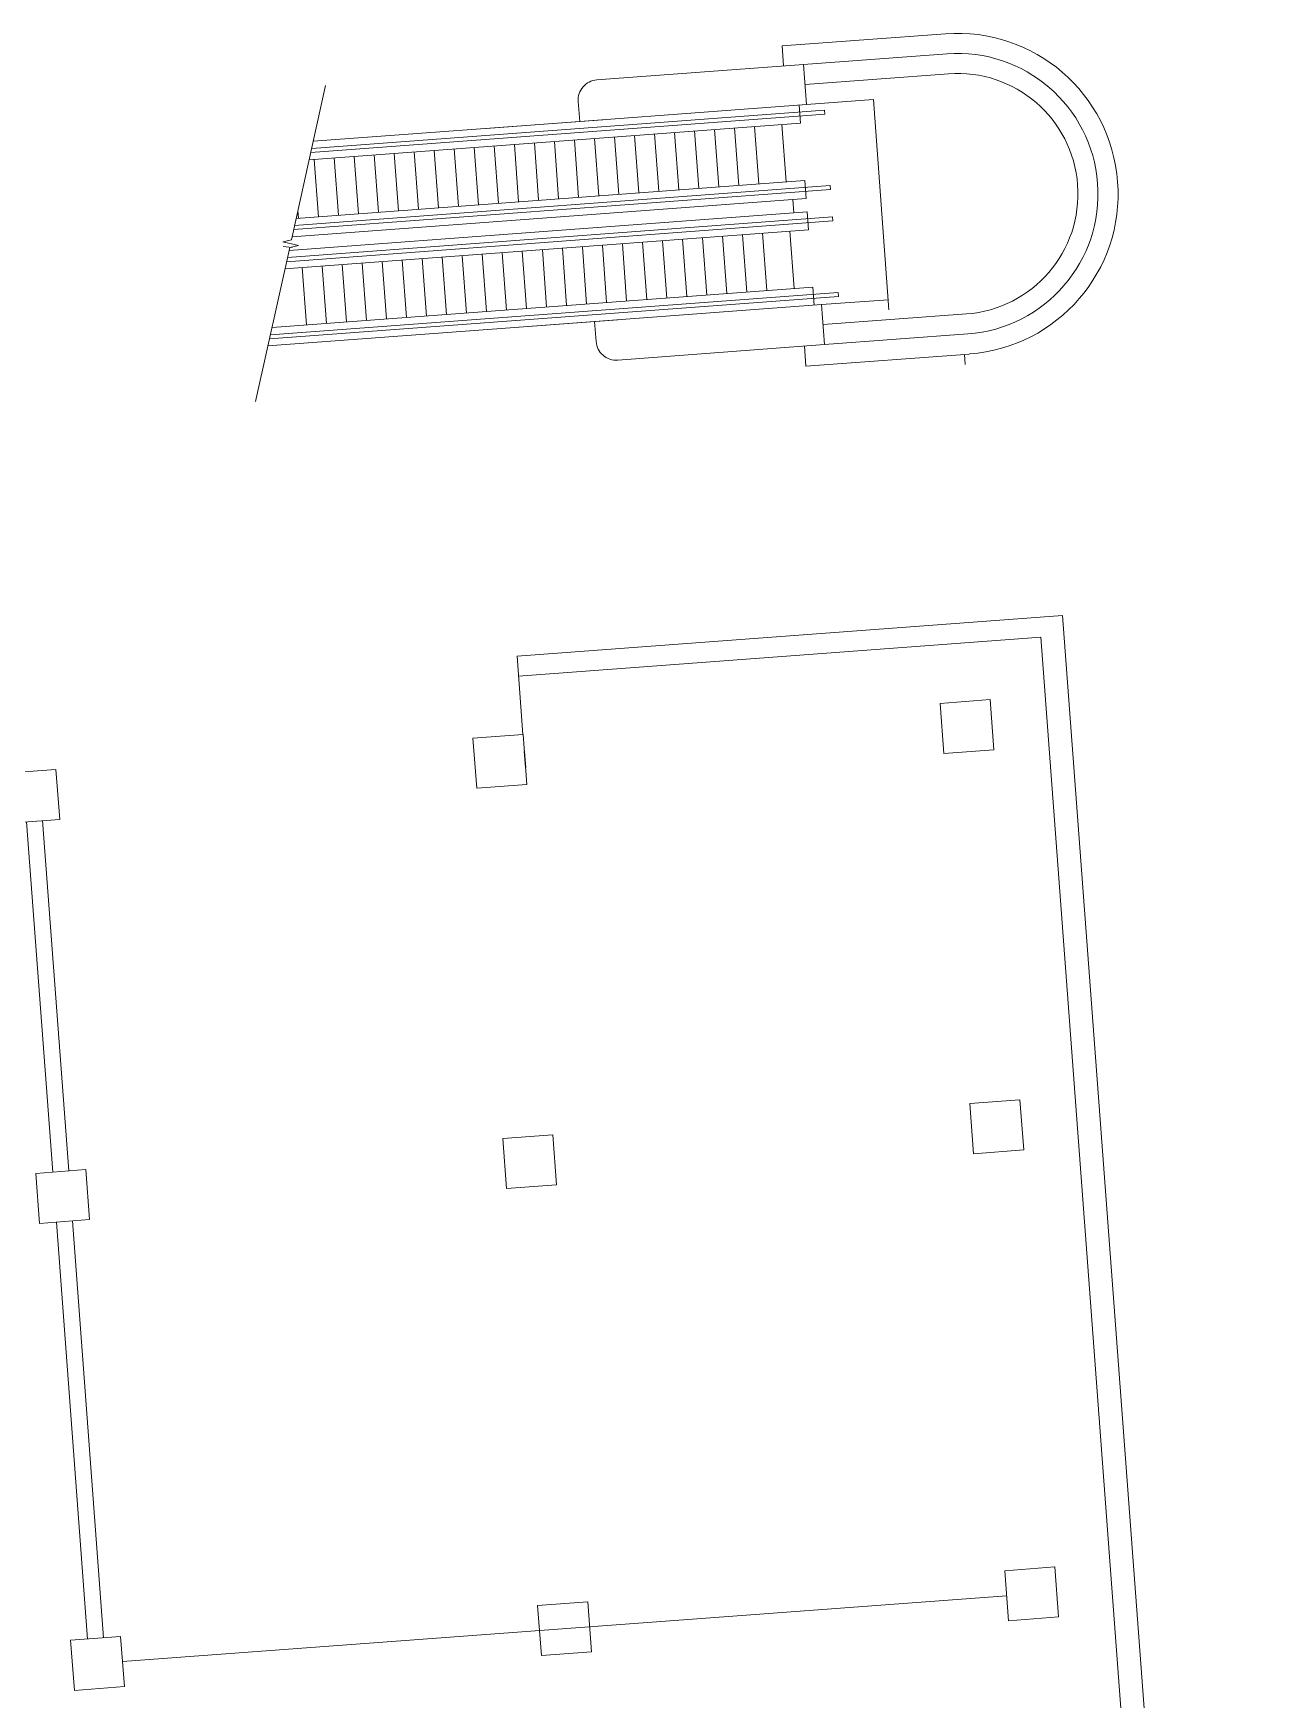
# Model space of a CAD drawing. Header units: millimetres. Extents: x 395197 to 699875, y 745 to 708816.
# Drawn here: x 616874 to 635441, y 645687 to 670595 of the extents above; entities that cross this region are included whole.
import ezdxf

# ---------------------------------------------------------------- set-up
doc = ezdxf.new("R2010")
doc.units = ezdxf.units.MM
for name, color, linetype, lineweight in [('COLUMN', 9, 'Continuous', 13), ('LINE', 3, 'Continuous', 9), ('STAIR', 2, 'Continuous', 9), ('WALL', 6, 'Continuous', 20), ('修订云线', 3, 'Continuous', 9), ('填充', 252, 'Continuous', 9)]:
    doc.layers.add(name, color=color, linetype=linetype, lineweight=lineweight)

# ---------------------------------------------------------------- blocks, each defined once
blk = doc.blocks.new('_FZHK')
blk.add_lwpolyline([(-0.5, -0.5), (0.5, -0.5), (0.5, 0.5), (-0.5, 0.5)], close=True)

msp = doc.modelspace()

# ---------------------------------------------------------------- linework, layer by layer
at = {"color": 252, "extrusion": (0, 0, -1)}
msp.add_line((624211, 659860, 0), (624229, 659621, 0), dxfattribs=at)
at = {"layer": 'LINE', "color": 252}
for p, q in [((628430, 669531, 0), (629428, 669605, 0)), ((629428, 669605, 0), (629662, 666464, 0)), ((628654, 666539, 0), (629651, 666613, 0))]:
    msp.add_line(p, q, dxfattribs=at)
at = {"layer": 'STAIR', "color": 252}
for p, q in [((621242, 669814, 0), (620732, 667510, 0)), ((628697, 669445, 0), (628702, 669385, 0)), ((628781, 668318, 0), (628786, 668259, 0)), ((628821, 667790, 0), (628816, 667850, 0)), ((620706, 667393, 0), (620196, 665089, 0)), ((620732, 667510, 0), (620602, 667477, 0)), ((620602, 667477, 0), (620836, 667425, 0)), ((620740, 667395, 0), (620607, 667408, 0)), ((620836, 667425, 0), (620706, 667393, 0)), ((628905, 666663, 0), (628901, 666723, 0)), ((624105, 661286, 0), (632257, 661894, 0)), ((632257, 661894, 0), (635441, 619223, 0)), ((624127, 660987, 0), (631930, 661569, 0)), ((631930, 661569, 0), (635092, 619197, 0))]:
    msp.add_line(p, q, dxfattribs=at)
at = {"layer": 'STAIR', "color": 252, "linetype": 'ByBlock'}
for p, q in [((628430, 669531, 0), (623644, 669173, 0)), ((621020, 668812, 0), (628702, 669385, 0)), ((621034, 668873, 0), (628697, 669445, 0)), ((621057, 668981, 0), (625384, 669303, 0)), ((628321, 669522, 0), (628341, 669253, 0)), ((628341, 669253, 0), (620996, 668705, 0)), ((625558, 669046, 0), (625622, 668188, 0)), ((625858, 669068, 0), (625922, 668210, 0)), ((626157, 669090, 0), (626221, 668233, 0)), ((626456, 669113, 0), (626520, 668255, 0)), ((626755, 669135, 0), (626819, 668277, 0)), ((627054, 669157, 0), (627118, 668300, 0)), ((627353, 669180, 0), (627417, 668322, 0)), ((627653, 669202, 0), (627717, 668344, 0)), ((628125, 668375, 0), (628061, 669232, 0)), ((621968, 668778, 0), (622032, 667920, 0)), ((622268, 668800, 0), (622332, 667942, 0)), ((622567, 668822, 0), (622631, 667965, 0)), ((622866, 668845, 0), (622930, 667987, 0)), ((623165, 668867, 0), (623229, 668009, 0)), ((623464, 668889, 0), (623528, 668032, 0)), ((623763, 668912, 0), (623827, 668054, 0)), ((624063, 668934, 0), (624127, 668076, 0)), ((624362, 668956, 0), (624426, 668099, 0)), ((624661, 668979, 0), (624725, 668121, 0)), ((624960, 669001, 0), (625024, 668143, 0)), ((625259, 669023, 0), (625323, 668166, 0)), ((621071, 668711, 0), (621135, 667853, 0)), ((621370, 668733, 0), (621434, 667875, 0)), ((621669, 668755, 0), (621733, 667898, 0)), ((620779, 667721, 0), (628781, 668318, 0)), ((620802, 667828, 0), (628405, 668396, 0)), ((628405, 668396, 0), (628425, 668126, 0)), ((620741, 667553, 0), (628425, 668126, 0)), ((620765, 667660, 0), (628786, 668259, 0)), ((628240, 667912, 0), (628225, 668111, 0)), ((620659, 667181, 0), (628821, 667790, 0)), ((620673, 667242, 0), (628816, 667850, 0)), ((620696, 667349, 0), (628440, 667927, 0)), ((620827, 667942, 0), (620836, 667831, 0)), ((628460, 667658, 0), (628440, 667927, 0)), ((620635, 667074, 0), (628460, 667658, 0)), ((626938, 666682, 0), (626874, 667539, 0)), ((627237, 666704, 0), (627173, 667562, 0)), ((627536, 666726, 0), (627472, 667584, 0)), ((627836, 666749, 0), (627772, 667606, 0)), ((628181, 667637, 0), (628244, 666779, 0)), ((623647, 666436, 0), (623583, 667294, 0)), ((623946, 666458, 0), (623882, 667316, 0)), ((624246, 666481, 0), (624182, 667338, 0)), ((624545, 666503, 0), (624481, 667361, 0)), ((624844, 666525, 0), (624780, 667383, 0)), ((625143, 666548, 0), (625079, 667405, 0)), ((625442, 666570, 0), (625378, 667428, 0)), ((625741, 666592, 0), (625677, 667450, 0)), ((626041, 666615, 0), (625977, 667472, 0)), ((626340, 666637, 0), (626276, 667495, 0)), ((626639, 666659, 0), (626575, 667517, 0)), ((620955, 666235, 0), (620891, 667093, 0)), ((621254, 666258, 0), (621190, 667115, 0)), ((621553, 666280, 0), (621489, 667138, 0)), ((621852, 666302, 0), (621788, 667160, 0)), ((622151, 666325, 0), (622087, 667182, 0)), ((622451, 666347, 0), (622387, 667205, 0)), ((622750, 666369, 0), (622686, 667227, 0)), ((623049, 666392, 0), (622985, 667249, 0)), ((623348, 666414, 0), (623284, 667271, 0)), ((628524, 666800, 0), (620441, 666197, 0)), ((628544, 666531, 0), (628524, 666800, 0)), ((620404, 666029, 0), (628905, 666663, 0)), ((620418, 666090, 0), (628901, 666723, 0)), ((628654, 666539, 0), (623867, 666182, 0)), ((620380, 665922, 0), (625607, 666312, 0))]:
    msp.add_line(p, q, dxfattribs=at)
at = {"layer": 'STAIR', "color": 252, "linetype": 'ByBlock', "elevation": 0}
for points in [[(630507, 670588), (628064, 670406)], [(628064, 670406), (628086, 670107)], [(630530, 670289), (628386, 670129)], [(628386, 670129), (628430, 669531)], [(630552, 669990), (628408, 669830)], [(628698, 665941), (628654, 666539)], [(630820, 666400), (628676, 666240)], [(630842, 666101), (628698, 665941)], [(628421, 665619), (628399, 665918)], [(630865, 665801), (628421, 665619)]]:
    msp.add_lwpolyline(points, dxfattribs=at)
for points in [[(628386, 670129), (625294, 669898, 0.414214), (625017, 669577), (625040, 669278)], [(628698, 665941), (625607, 665710, -0.414214), (625285, 665987), (625263, 666286)]]:
    msp.add_lwpolyline(points, format="xyb", dxfattribs=at)
at = {"layer": 'STAIR', "color": 252, "elevation": 0}
msp.add_lwpolyline([(624192, 660114), (624105, 661286)], dxfattribs=at)
at = {"layer": 'STAIR', "color": 252, "linetype": 'ByBlock'}
for radius in [2400, 2100, 1800]:
    msp.add_arc((630686, 668195, 0), radius, 274.267, 94.267, dxfattribs=at)
at = {"layer": 'WALL', "color": 252}
for p, q in [((617013, 658826, 0), (617404, 653591, 0)), ((616774, 658809, 0), (617164, 653573, 0)), ((617460, 652843, 0), (617925, 646610, 0)), ((617220, 652825, 0), (617685, 646593, 0))]:
    msp.add_line(p, q, dxfattribs=at)
at = {"layer": '修订云线', "color": 252}
msp.add_line((631420, 647241, 0), (618207, 646255, 0), dxfattribs=at)
at = {"layer": '填充', "color": 252}
msp.add_line((630788, 665796, 0), (630799, 665646, 0), dxfattribs=at)

# ---------------------------------------------------------------- block references
at = {"layer": 'COLUMN', "color": 252, "xscale": 750.0000000001763, "yscale": 750.0000000001763, "zscale": 750.0000000001763, "rotation": 4.267014395991078}
for p in [(630827, 660233, 0), (623846, 659712, 0), (616866, 659191, 0), (631273, 654250, 0), (624293, 653729, 0), (617312, 653208, 0), (631794, 647269, 0), (624813, 646748, 0), (617833, 646228, 0)]:
    msp.add_blockref('_FZHK', p, dxfattribs=at)

doc.saveas('drawing.dxf')
